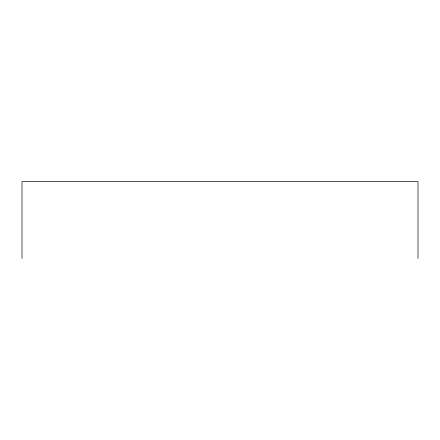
<?xml version="1.0" encoding="UTF-8"?>
<svg xmlns="http://www.w3.org/2000/svg" width="440" height="440" viewBox="0 0 440 440"><rect width="100%" height="100%" fill="white"/><g stroke="black" fill="none" stroke-linecap="round" stroke-linejoin="round"><path stroke-width="0.66" d="M418 258.363L418 181.638L22 181.638L22 258.363"/></g></svg>
